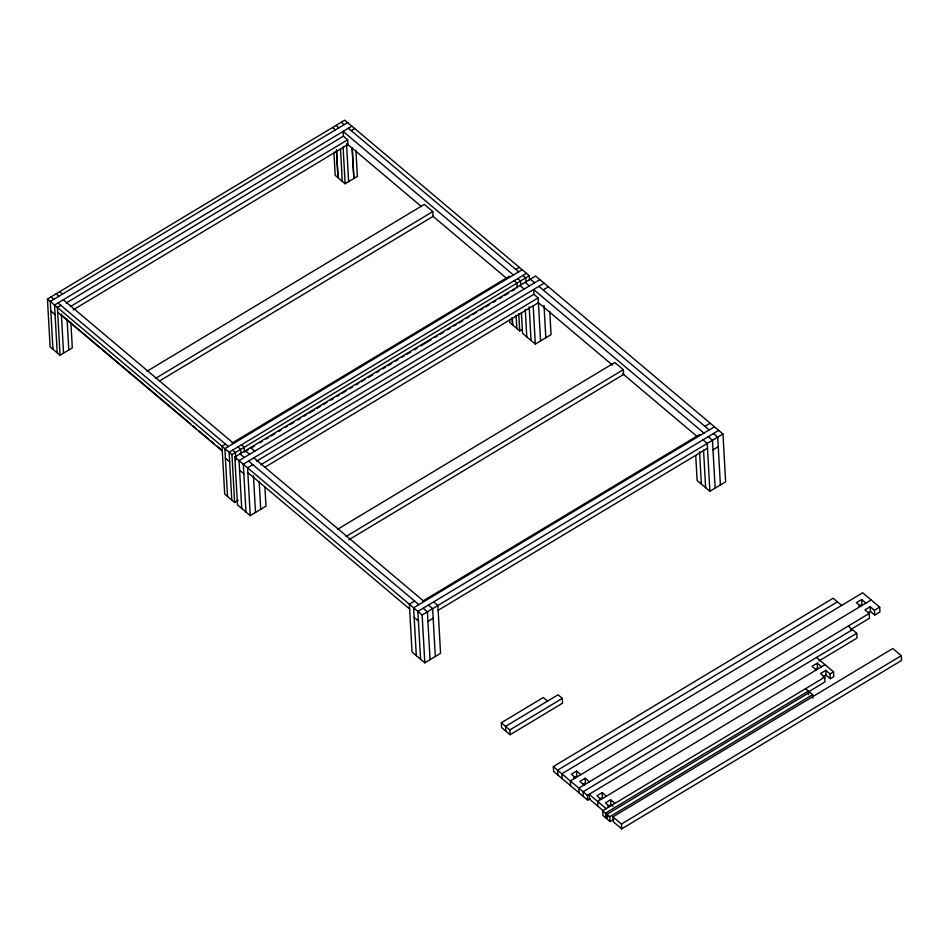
<?xml version="1.0" encoding="UTF-8"?>
<svg xmlns="http://www.w3.org/2000/svg" width="949" height="949" viewBox="0 0 949 949"><rect width="100%" height="100%" fill="white"/><g stroke="black" fill="none" stroke-linecap="round" stroke-linejoin="round"><path stroke-width="1.42" d="M70.902 322.885L72.302 347.903L60.06 355.27L50.119 346.883L47.45 299.065L344.772 120.155L529.281 275.732L529.518 280.074M347.607 122.551L50.285 301.462L52.966 349.279M351.865 126.146L54.544 305.044L57.225 352.874M60.878 305.341L57.391 307.44L60.06 355.27M351.201 130.642L354.701 128.53M66.086 303.039L343.384 136.181L343.123 131.401L513.433 275.008M70.345 306.634L347.642 139.776L343.384 136.181M73.144 309.896L347.915 144.556L347.642 139.776M333.906 152.16L335.199 175.351L345.139 183.726L357.382 176.36L355.922 150.274M146.988 371.261L424.286 204.403L432.803 211.58L433.064 216.36L159.574 380.929M155.506 378.437L432.803 211.58M225.518 444.156L222.019 446.255L224.699 494.085L234.628 502.46L238.128 500.36M515.841 269.457L519.34 267.357M232.149 443.053L509.447 276.195M522.175 269.741L224.866 448.652L227.535 496.481M526.434 273.336L229.124 452.246L231.793 500.064M234.628 502.46L231.959 454.63L529.281 275.732M264.913 487.027L265.981 506.149L250.239 515.627L237.475 504.856L234.794 457.027L535.616 276.017L722.96 433.978L725.629 481.807L709.888 491.274L697.124 480.514L695.724 455.496M248.27 449.755L244.462 452.044L244.201 447.264L241.366 444.879M252.078 447.465L254.617 445.947M259.694 442.886L262.232 441.356M266.04 439.067L268.579 437.536M271.117 436.018L274.925 433.729M278.733 431.427L281.272 429.909M285.08 427.619L287.618 426.089M290.157 424.559L293.953 422.269M297.761 419.98L300.299 418.45M304.107 416.16L306.646 414.63M309.184 413.112L314.261 410.051M316.8 408.521L320.608 406.231M323.146 404.713L326.954 402.412M330.762 400.122L333.301 398.604M337.109 396.302L339.647 394.784M342.174 393.254L345.982 390.964M349.79 388.675L352.328 387.145M356.136 384.855L358.675 383.325M361.213 381.795L365.021 379.505M368.829 377.216L372.637 374.926M376.445 372.637L378.983 371.106M382.791 368.817L385.33 367.287M387.868 365.768L391.676 363.479M395.472 361.178L398.011 359.659M401.818 357.37L404.357 355.839M406.896 354.309L410.703 352.02M414.511 349.73L417.05 348.2M420.858 345.911L431.012 339.801M434.82 337.512L437.359 335.982M439.897 334.451L443.693 332.162M447.501 329.872L450.04 328.342M453.847 326.053L456.386 324.534M458.925 323.004L462.732 320.715M466.54 318.425L469.079 316.895M472.887 314.605L476.695 312.316M480.502 310.026L483.041 308.496M485.58 306.966L489.387 304.676M493.183 302.387L495.722 300.857M499.53 298.567L502.068 297.037M504.607 295.519L508.415 293.217M512.223 290.928L514.761 289.409M539.874 279.611L239.053 460.621L241.722 508.439M544.133 283.193L243.312 464.203L245.981 512.033M256.61 461.155L533.896 294.297L533.635 289.516L703.944 433.112M252.814 464.642L247.57 467.798L250.239 515.627M543.136 289.943L548.38 286.788M260.868 464.737L538.154 297.879L533.896 294.297M264.925 467.24L538.427 302.672M509.613 319.599L509.767 322.541L519.708 330.916L522.033 329.517M521.416 313.028L522.543 333.313L535.319 344.084L551.061 334.617L549.768 311.426M337.5 529.364L614.798 362.506L623.315 369.683L623.588 374.464L348.817 539.803M346.017 536.541L623.315 369.683M414.618 601.061L409.363 604.216L412.044 652.046L424.82 662.817L440.561 653.351L437.88 605.521L433.622 601.927M704.941 426.374L710.184 423.207M422.661 601.168L699.959 434.31M714.443 426.801L413.622 607.811L416.303 655.64M718.701 430.395L417.88 611.405L420.561 659.223M424.82 662.817L422.139 614.988L722.96 433.978M438.153 610.302L707.48 448.236M427.928 621.405L433.171 618.238M712.996 449.862L718.251 446.706M505.853 731.145L505.58 726.365L558.048 694.787L562.306 698.381L562.579 703.162L510.111 734.728L501.594 727.551L501.321 722.77L543.303 697.515L547.561 701.097M510.111 734.728L509.838 729.947L562.306 698.381M590.195 798.595L587.656 800.126L553.599 771.407L553.326 766.614L833.163 598.238L841.668 605.415M837.409 601.832L557.585 770.208L557.858 774.989M580.847 774.669L576.601 771.074L571.345 774.23L575.604 777.824M865.927 603.125L861.668 599.531L856.425 602.698L860.684 606.281M573.718 777.753L576.862 775.855L576.601 771.074M858.786 606.209L861.941 604.323L861.668 599.531M871.17 599.97L570.361 780.98L570.622 785.76M589.365 781.846L585.106 778.251L579.863 781.407L584.121 785.001M562.116 778.583L561.844 773.803L862.665 592.793L879.687 607.146L879.96 611.927L874.717 615.082L874.444 610.302L870.186 606.719L864.942 609.875L869.201 613.457L869.462 618.25L850.47 629.673M583.279 784.301L585.379 783.032L585.106 778.251M868.359 612.757L870.458 611.5L870.186 606.719M869.201 613.457L578.878 788.156L579.139 792.937M874.444 610.302L879.687 607.146M852.463 629.685L583.137 791.751L583.398 796.531M587.656 800.126L587.395 795.345L856.722 633.268L848.216 626.091M818.88 660.99L856.994 638.048L856.722 633.268M606.399 796.211L602.141 792.617L596.897 795.772L601.156 799.366M821.514 666.767L817.255 663.173L812.012 666.328L816.27 669.923M599.258 799.295L602.413 797.397L602.141 792.617M815.428 669.211L817.528 667.954L817.255 663.173M825.013 664.656L597.656 801.466L597.917 806.247M614.916 803.388L610.658 799.793L605.415 802.949L609.673 806.543M816.496 657.479L833.53 671.833L833.803 676.625L830.304 678.725L830.031 673.944L825.772 670.35L820.529 673.505L824.788 677.1L825.061 681.88L808.619 691.774M607.775 806.472L610.931 804.574L610.658 799.793M822.902 677.028L826.045 675.13L825.772 670.35M608.321 816.401L605.782 817.931L602.935 815.535L602.674 810.754L824.788 677.1M830.031 673.944L833.53 671.833M605.782 817.931L605.509 813.151L808.394 691.074L805.547 688.677M613.837 819.224L610.041 821.514L607.194 819.129L606.933 814.337L809.805 692.26L812.641 694.656L812.842 698.25M610.041 821.514L609.768 816.733L812.641 694.656M612.935 816.875L892.772 648.499L901.277 655.676L901.55 660.457L621.725 828.845L613.208 821.668L612.935 816.875L621.453 824.064L621.725 828.845M621.453 824.064L901.277 655.676M530.361 279.172L534.619 282.766M538.878 286.349L709.2 429.956M713.458 433.551L717.717 437.133L720.386 484.963M341.272 122.267L344.107 124.651M348.366 128.245L518.676 271.853M522.935 275.435L525.782 277.832L526.019 282.185M525.117 282.327L529.376 285.922M708.203 436.706L712.462 440.3L715.143 488.118M336.029 125.422L338.864 127.818M517.691 278.603L520.527 280.987L520.776 285.341M332.53 127.522L335.365 129.918M514.192 280.702L517.027 283.099L517.3 287.879M519.874 285.483L524.133 289.077M702.96 439.862L707.219 443.456L709.888 491.274M538.071 302.363L612.556 365.163M622.71 373.728L697.195 436.54M346.741 143.572L421.451 206.562M432.768 216.111L506.351 278.152M870.458 611.5L874.717 615.082M826.045 675.13L830.304 678.725M250.536 447.56L254.795 451.143M59.692 291.699L62.527 294.095M245.293 450.716L249.551 454.298M253.81 457.892L424.12 601.5M428.379 605.082L432.637 608.677L435.306 656.506M56.193 293.799L59.028 296.195M63.286 299.789L233.608 443.385M237.867 446.979L240.702 449.375L240.939 453.717M240.038 453.871L244.296 457.465M248.555 461.048L418.877 604.655M423.135 608.25L427.394 611.832L430.063 659.662M50.949 296.954L53.785 299.35M58.043 302.945L228.353 446.54M232.612 450.134L235.459 452.531L235.862 459.779M47.45 299.065L231.959 454.63M234.794 457.027L422.139 614.988M61.673 315.115L190.713 423.918M192.979 425.828L196.372 428.687M198.638 430.597L208.827 439.185M211.081 441.095L214.486 443.966M216.752 445.864L220.144 448.735M57.652 312.221L222.291 451.036M247.831 472.578L409.636 609.009M50.819 311.023L55.078 314.617M225.399 458.213L229.658 461.807M239.587 470.182L243.846 473.776M414.155 617.372L418.414 620.966M610.931 804.574L613.054 806.377M606.174 808.643L589.139 794.289L589.412 799.07L603.244 810.743M501.321 722.77L509.838 729.947M553.326 766.614L587.395 795.345M602.674 810.754L605.509 813.151M606.933 814.337L609.768 816.733M808.394 691.074L808.584 694.656M703.529 450.004L705.629 487.691M699.567 451.724L701.37 484.097M544.002 305.4L545.817 337.773M538.154 297.879L540.562 340.928M533.184 305.827L535.319 344.084M529.174 306.646L531.06 340.489M525.26 309.374L526.802 336.907M518.735 313.526L519.708 330.916M516.126 315.282L516.873 328.532M352.15 147.558L353.882 178.471L352.174 148.032M346.575 144.829L348.639 181.627M343.075 146.941L345.139 183.726M340.489 148.957L342.292 181.33M336.504 150.203L338.034 177.748L336.468 149.788M259.172 481.345L260.738 509.305M253.43 475.674L255.495 512.472M67.071 319.101L68.814 350.015M61.365 314.036L63.559 353.17M512.614 324.938L512.199 317.583L512.602 324.938"/></g></svg>
